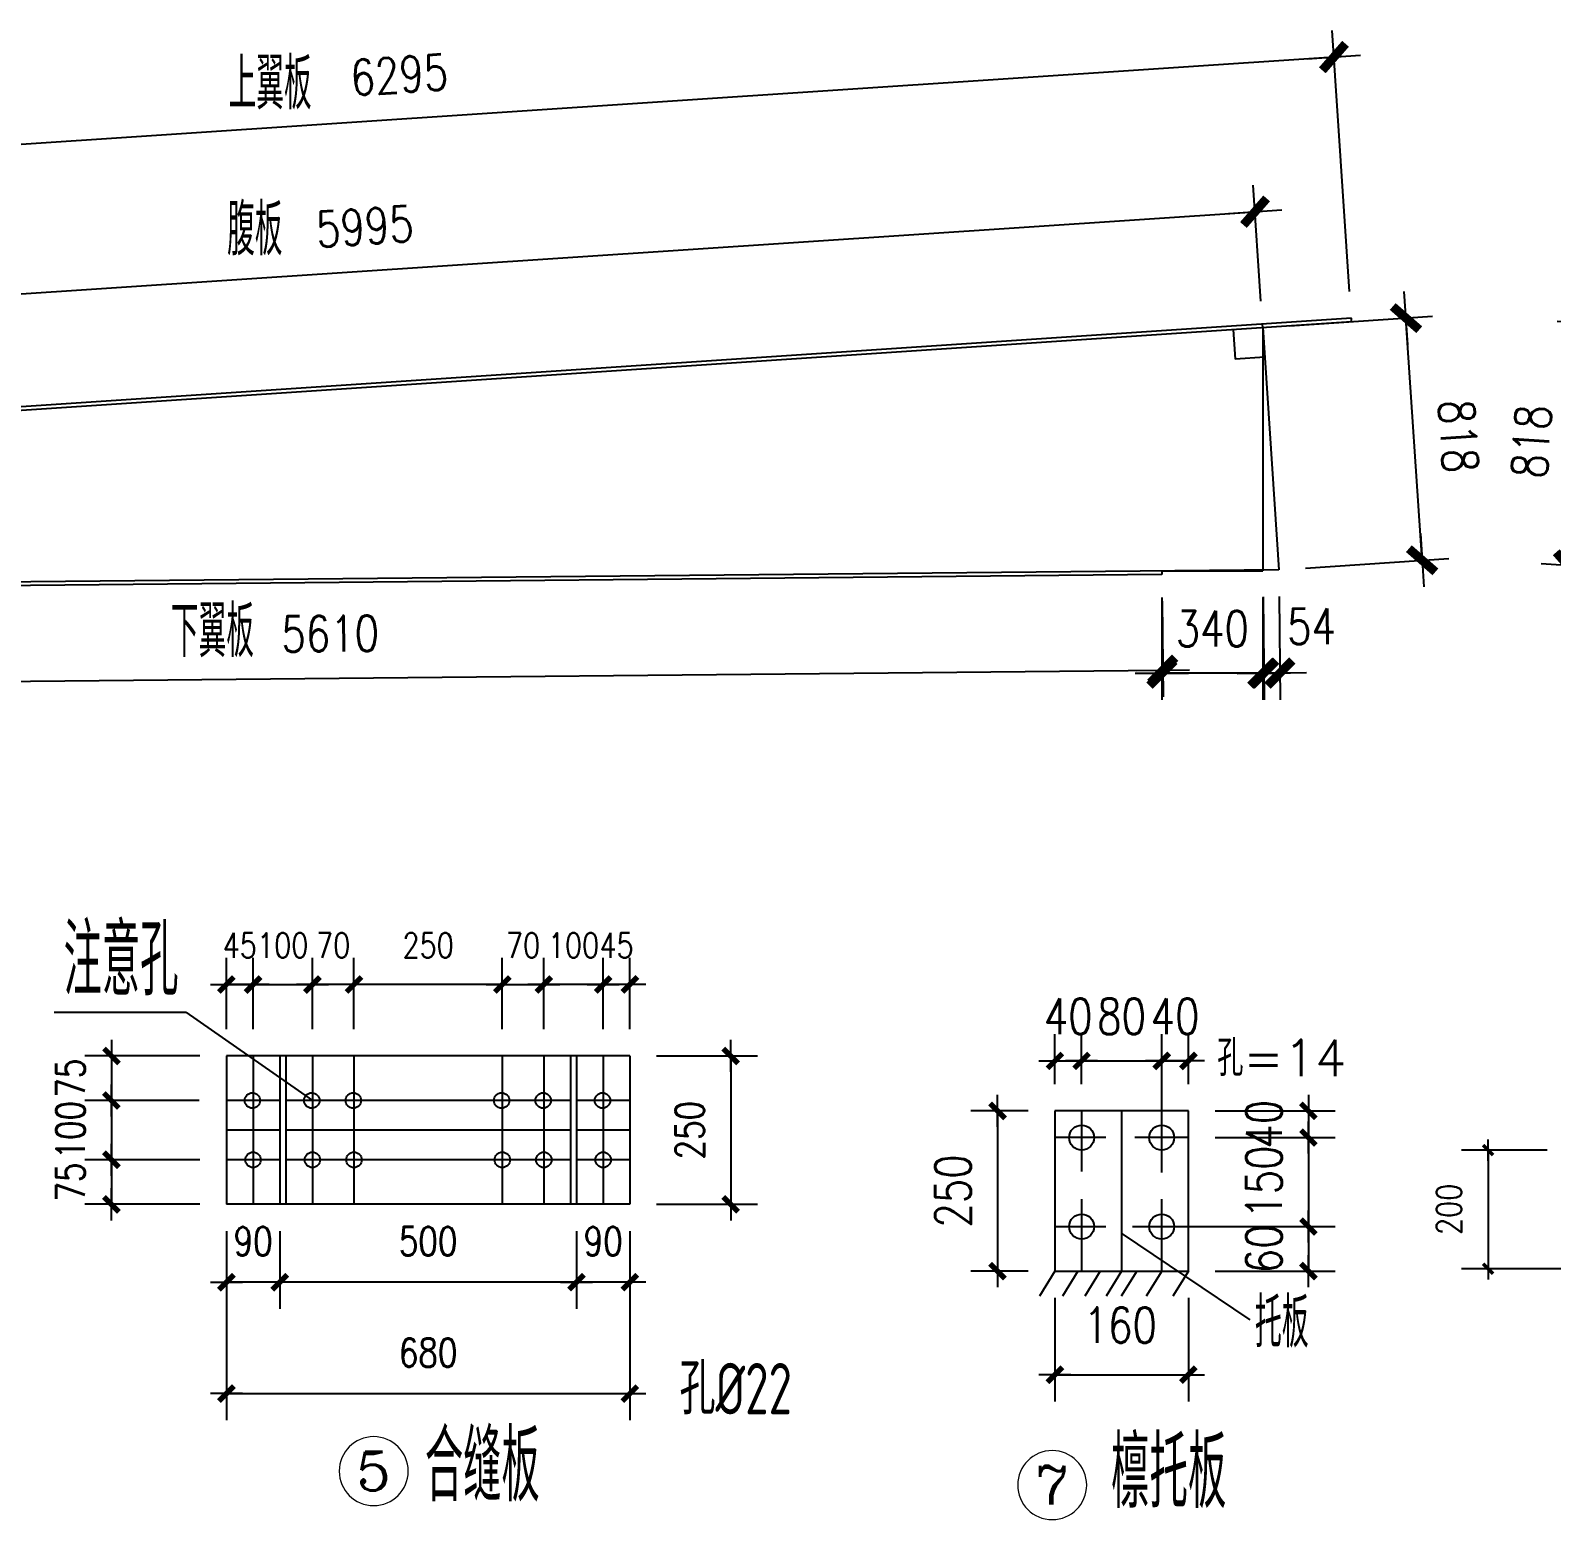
# Model space of a CAD drawing. Header units: millimetres. Extents: x 2451220 to 4527627, y -5186613 to -1639140.
# Drawn here: x 2503419 to 2508546, y -1795080 to -1790062 of the extents above; entities that cross this region are included whole.
import ezdxf
from ezdxf.enums import TextEntityAlignment as Align

# ---------------------------------------------------------------- set-up
doc = ezdxf.new("R2010")
doc.units = ezdxf.units.MM
doc.header["$LTSCALE"] = 1000
doc.header["$PDMODE"] = 34
doc.linetypes.add('CENTER', pattern=[50.8, 31.75, -6.35, 6.35, -6.35])
doc.layers.add('轴线层', color=1, linetype='CENTER', lineweight=15)
doc.layers.add('钢架', color=7, linetype='Continuous', lineweight=25)
doc.styles.add('COMPLEX', font='COMPLEX')
doc.styles.add('DIM_FONT', font='simplex.shx', dxfattribs={"width": 0.8, "bigfont": 'hztxt.shx'})
doc.styles.add('hz', font='gbenor.shx', dxfattribs={"width": 0.75, "height": 100, "bigfont": 'gbcbig.shx'})
doc.styles.get("Standard").update_dxf_attribs({"font": 'txt', "bigfont": 'gbcbig.shx'})
doc.styles.add('TSSD_Label', font='Tssdeng.shx', dxfattribs={"width": 0.7, "bigfont": 'hztxt.shx'})
doc.dimstyles.new('WGH(1)', dxfattribs={"dimscale": 1.2, "dimtxt": 100, "dimasz": 0.5, "dimexe": 75, "dimexo": 75, "dimgap": 75, "dimtad": 1, "dimdec": 0, "dimzin": 0, "dimdsep": 46, "dimtxsty": 'DIM_FONT', "dimblk1": '_DIMX', "dimblk2": '_DIMX', "dimsah": 1, "dimcen": 0.09, "dimclrd": 3, "dimclre": 3, "dimclrt": 7, "dimadec": 0, "dimazin": 0, "dimtfac": 1, "dimtdec": 0, "dimtix": 1, "dimtmove": 2, "dimatfit": 3, "dimldrblk": '_DIMX', "dimfxl": 1, "dimtolj": 1, "dimtzin": 0, "dimarcsym": 0})
doc.dimstyles.new('WGH(2)', dxfattribs={"dimscale": 1.2, "dimtxt": 100, "dimasz": 0.5, "dimexe": 75, "dimexo": 75, "dimgap": 75, "dimtad": 1, "dimdec": 0, "dimlfac": 0.5, "dimzin": 0, "dimdsep": 46, "dimtxsty": 'DIM_FONT', "dimblk1": '_DIMX', "dimblk2": '_DIMX', "dimsah": 1, "dimcen": 0.09, "dimclrd": 3, "dimclre": 3, "dimclrt": 7, "dimadec": 0, "dimazin": 0, "dimtfac": 1, "dimtdec": 0, "dimtix": 1, "dimtmove": 2, "dimatfit": 3, "dimldrblk": '_DIMX', "dimfxl": 1, "dimtolj": 1, "dimtzin": 0, "dimarcsym": 0})
doc.dimstyles.new('WGH(3)', dxfattribs={"dimscale": 1.2, "dimtxt": 100, "dimasz": 0.3, "dimexe": 75, "dimexo": 75, "dimgap": 75, "dimtad": 1, "dimdec": 0, "dimlfac": 0.333333, "dimzin": 0, "dimdsep": 46, "dimtxsty": 'DIM_FONT', "dimblk1": '_DIMX', "dimblk2": '_DIMX', "dimsah": 1, "dimcen": 0.09, "dimclrd": 3, "dimclre": 3, "dimclrt": 7, "dimazin": 0, "dimtfac": 1, "dimtdec": 0, "dimtix": 1, "dimtmove": 2, "dimatfit": 3, "dimldrblk": '_DIMX', "dimfxl": 1, "dimtolj": 1, "dimtzin": 0, "dimarcsym": 0})

# ---------------------------------------------------------------- blocks, each defined once
blk = doc.blocks.new('轴线标号')
at = {"lineweight": 13}
blk.add_circle((0, 0), 0.5, dxfattribs=at)
at = {"layer": '钢架', "lineweight": 13, "style": 'COMPLEX', "width": 1.041667}
blk.add_attdef('A', text='', height=0.56, dxfattribs=at).set_placement((-0.25, -0.28), (0.25, -0.28), align=Align.FIT)
blk = doc.blocks.new('_DIMX')
blk.add_line((-150, 0), (150, 0))
at = {"const_width": 50}
blk.add_lwpolyline([(-70, -70), (70, 70)], dxfattribs=at)
blk = doc.blocks.new('*D3043')
at = {"color": 3, "lineweight": -2}
for p, q in [((2506781.9, -1793703), (2506588.7, -1793703)), ((2506678.7, -1793703.4), (2506678.7, -1794242.7)), ((2506781.9, -1794243), (2506588.7, -1794243))]:
    blk.add_line(p, q, dxfattribs=at)
at = {"layer": 'Defpoints', "color": 0}
for p in [(2506871.9, -1793703), (2506678.7, -1794243), (2506871.9, -1794243)]:
    blk.add_point(p, dxfattribs=at)
at = {"color": 3, "lineweight": -2, "xscale": 0.36, "yscale": 0.36, "zscale": 0.36}
for p, rotation in [((2506678.7, -1793703), 90), ((2506678.7, -1794243), 270)]:
    blk.add_blockref('_DIMX', p, dxfattribs=dict(at, rotation=rotation))
at = {"color": 7, "insert": (2506528.7, -1793973), "char_height": 120, "attachment_point": 5, "rotation": 90, "style": 'DIM_FONT'}
blk.add_mtext('\\A1;250', dxfattribs=at)
blk = doc.blocks.new('*D3044')
at = {"color": 3, "lineweight": -2}
for p, q in [((2507411.9, -1793703), (2507816.4, -1793703)), ((2507726.4, -1793702.7), (2507726.4, -1793702.3)), ((2507726.4, -1793703), (2507726.4, -1793793)), ((2507411.9, -1793793), (2507816.4, -1793793)), ((2507726.4, -1793793.4), (2507726.4, -1793793.8))]:
    blk.add_line(p, q, dxfattribs=at)
at = {"layer": 'Defpoints', "color": 0}
for p in [(2507321.9, -1793703), (2507321.9, -1793793), (2507726.4, -1793793)]:
    blk.add_point(p, dxfattribs=at)
at = {"color": 3, "lineweight": -2, "xscale": 0.36, "yscale": 0.36, "zscale": 0.36}
for p, rotation in [((2507726.4, -1793703), 270), ((2507726.4, -1793793), 90)]:
    blk.add_blockref('_DIMX', p, dxfattribs=dict(at, rotation=rotation))
at = {"color": 7, "insert": (2507576.4, -1793748), "char_height": 120, "attachment_point": 5, "rotation": 90, "style": 'DIM_FONT'}
blk.add_mtext('\\A1;40', dxfattribs=at)
blk = doc.blocks.new('*D3045')
at = {"color": 3, "lineweight": -2}
for p, q in [((2507411.9, -1793793), (2507816.4, -1793793)), ((2507726.4, -1793792.7), (2507726.4, -1793792.3)), ((2507726.4, -1793793), (2507726.4, -1794093)), ((2507133.7, -1794093), (2507816.4, -1794093)), ((2507726.4, -1794093.4), (2507726.4, -1794093.8))]:
    blk.add_line(p, q, dxfattribs=at)
at = {"layer": 'Defpoints', "color": 0}
for p in [(2507321.9, -1793793), (2507043.7, -1794093), (2507726.4, -1794093)]:
    blk.add_point(p, dxfattribs=at)
at = {"color": 3, "lineweight": -2, "xscale": 0.36, "yscale": 0.36, "zscale": 0.36}
for p, rotation in [((2507726.4, -1793793), 270), ((2507726.4, -1794093), 90)]:
    blk.add_blockref('_DIMX', p, dxfattribs=dict(at, rotation=rotation))
at = {"color": 7, "insert": (2507576.4, -1793943), "char_height": 120, "attachment_point": 5, "rotation": 90, "style": 'DIM_FONT'}
blk.add_mtext('\\A1;150', dxfattribs=at)
blk = doc.blocks.new('*D3046')
at = {"color": 3, "lineweight": -2}
for p, q in [((2507133.7, -1794093), (2507816.4, -1794093)), ((2507726.4, -1794092.7), (2507726.4, -1794092.3)), ((2507726.4, -1794093), (2507726.4, -1794243)), ((2507411.9, -1794243), (2507816.4, -1794243)), ((2507726.4, -1794243.4), (2507726.4, -1794243.8))]:
    blk.add_line(p, q, dxfattribs=at)
at = {"layer": 'Defpoints', "color": 0}
for p in [(2507043.7, -1794093), (2507321.9, -1794243), (2507726.4, -1794243)]:
    blk.add_point(p, dxfattribs=at)
at = {"color": 3, "lineweight": -2, "xscale": 0.36, "yscale": 0.36, "zscale": 0.36}
for p, rotation in [((2507726.4, -1794093), 270), ((2507726.4, -1794243), 90)]:
    blk.add_blockref('_DIMX', p, dxfattribs=dict(at, rotation=rotation))
at = {"color": 7, "insert": (2507576.4, -1794168), "char_height": 120, "attachment_point": 5, "rotation": 90, "style": 'DIM_FONT'}
blk.add_mtext('\\A1;60', dxfattribs=at)
blk = doc.blocks.new('*D3047')
at = {"color": 3, "lineweight": -2}
for p, q in [((2506871.9, -1793613), (2506871.9, -1793444.6)), ((2506961.9, -1793613), (2506961.9, -1793444.6)), ((2506871.5, -1793534.6), (2506871.2, -1793534.6)), ((2506871.9, -1793534.6), (2506961.9, -1793534.6)), ((2506962.3, -1793534.6), (2506962.6, -1793534.6))]:
    blk.add_line(p, q, dxfattribs=at)
at = {"layer": 'Defpoints', "color": 0}
for p in [(2506961.9, -1793534.6), (2506871.9, -1793703), (2506961.9, -1793703)]:
    blk.add_point(p, dxfattribs=at)
at = {"color": 3, "lineweight": -2, "xscale": 0.36, "yscale": 0.36, "zscale": 0.36}
blk.add_blockref('_DIMX', (2506871.9, -1793534.6), dxfattribs=at)
at = {"color": 3, "lineweight": -2, "xscale": 0.36, "yscale": 0.36, "zscale": 0.36, "rotation": 180}
blk.add_blockref('_DIMX', (2506961.9, -1793534.6), dxfattribs=at)
at = {"color": 7, "insert": (2506916.9, -1793384.6), "char_height": 120, "attachment_point": 5, "style": 'DIM_FONT'}
blk.add_mtext('\\A1;40', dxfattribs=at)
blk = doc.blocks.new('*D3048')
at = {"color": 3, "lineweight": -2}
for p, q in [((2506961.9, -1793613), (2506961.9, -1793444.6)), ((2507231.9, -1793911), (2507231.9, -1793444.6)), ((2506961.5, -1793534.6), (2506961.2, -1793534.6)), ((2506961.9, -1793534.6), (2507231.9, -1793534.6)), ((2507232.3, -1793534.6), (2507232.6, -1793534.6))]:
    blk.add_line(p, q, dxfattribs=at)
at = {"layer": 'Defpoints', "color": 0}
for p in [(2507231.9, -1793534.6), (2506961.9, -1793703), (2507231.9, -1794001)]:
    blk.add_point(p, dxfattribs=at)
at = {"color": 3, "lineweight": -2, "xscale": 0.36, "yscale": 0.36, "zscale": 0.36}
blk.add_blockref('_DIMX', (2506961.9, -1793534.6), dxfattribs=at)
at = {"color": 3, "lineweight": -2, "xscale": 0.36, "yscale": 0.36, "zscale": 0.36, "rotation": 180}
blk.add_blockref('_DIMX', (2507231.9, -1793534.6), dxfattribs=at)
at = {"color": 7, "insert": (2507096.9, -1793384.6), "char_height": 120, "attachment_point": 5, "style": 'DIM_FONT'}
blk.add_mtext('\\A1;80', dxfattribs=at)
blk = doc.blocks.new('*D3049')
at = {"color": 3, "lineweight": -2}
for p, q in [((2507231.9, -1793911), (2507231.9, -1793444.6)), ((2507321.9, -1793613), (2507321.9, -1793444.6)), ((2507231.5, -1793534.6), (2507231.2, -1793534.6)), ((2507231.9, -1793534.6), (2507321.9, -1793534.6)), ((2507322.3, -1793534.6), (2507322.6, -1793534.6))]:
    blk.add_line(p, q, dxfattribs=at)
at = {"layer": 'Defpoints', "color": 0}
for p in [(2507321.9, -1793534.6), (2507321.9, -1793703), (2507231.9, -1794001)]:
    blk.add_point(p, dxfattribs=at)
at = {"color": 3, "lineweight": -2, "xscale": 0.36, "yscale": 0.36, "zscale": 0.36}
blk.add_blockref('_DIMX', (2507231.9, -1793534.6), dxfattribs=at)
at = {"color": 3, "lineweight": -2, "xscale": 0.36, "yscale": 0.36, "zscale": 0.36, "rotation": 180}
blk.add_blockref('_DIMX', (2507321.9, -1793534.6), dxfattribs=at)
at = {"color": 7, "insert": (2507276.9, -1793384.6), "char_height": 120, "attachment_point": 5, "style": 'DIM_FONT'}
blk.add_mtext('\\A1;40', dxfattribs=at)
blk = doc.blocks.new('*D987')
at = {"color": 3, "lineweight": -2}
for p, q in [((2506871.9, -1794333), (2506871.9, -1794682.1)), ((2507321.9, -1794333), (2507321.9, -1794682.1)), ((2506872.3, -1794592.1), (2507321.5, -1794592.1))]:
    blk.add_line(p, q, dxfattribs=at)
at = {"layer": 'Defpoints', "color": 0}
for p in [(2506871.9, -1794243), (2507321.9, -1794243), (2507321.9, -1794592.1)]:
    blk.add_point(p, dxfattribs=at)
at = {"color": 3, "lineweight": -2, "xscale": 0.36, "yscale": 0.36, "zscale": 0.36, "rotation": 180}
blk.add_blockref('_DIMX', (2506871.9, -1794592.1), dxfattribs=at)
at = {"color": 3, "lineweight": -2, "xscale": 0.36, "yscale": 0.36, "zscale": 0.36}
blk.add_blockref('_DIMX', (2507321.9, -1794592.1), dxfattribs=at)
at = {"color": 7, "insert": (2507092.3, -1794425.1), "char_height": 120, "attachment_point": 5, "style": 'DIM_FONT'}
blk.add_mtext('\\A1;160', dxfattribs=at)
blk = doc.blocks.new('*D3055')
at = {"color": 3, "lineweight": -2}
for p, q in [((2508530.9, -1793834.9), (2508242.1, -1793834.9)), ((2508332.1, -1793835.2), (2508332.1, -1794234.7)), ((2508730.9, -1794234.9), (2508242.1, -1794234.9))]:
    blk.add_line(p, q, dxfattribs=at)
at = {"layer": 'Defpoints', "color": 0}
for p in [(2508620.9, -1793834.9), (2508332.1, -1794234.9), (2508820.9, -1794234.9)]:
    blk.add_point(p, dxfattribs=at)
at = {"color": 3, "lineweight": -2, "xscale": 0.24, "yscale": 0.24, "zscale": 0.24}
for p, rotation in [((2508332.1, -1793834.9), 90), ((2508332.1, -1794234.9), 270)]:
    blk.add_blockref('_DIMX', p, dxfattribs=dict(at, rotation=rotation))
at = {"color": 7, "insert": (2508200.1, -1794034.9), "char_height": 84, "attachment_point": 5, "rotation": 90, "style": 'DIM_FONT'}
blk.add_mtext('\\A1;200', dxfattribs=at)
blk = doc.blocks.new('*D3057')
at = {"color": 3, "lineweight": -2}
for p, q in [((2507232.6, -1791973.3), (2507232.6, -1792318)), ((2507572.6, -1791973.3), (2507572.6, -1792318)), ((2507232, -1792228), (2507231.4, -1792228)), ((2507572.6, -1792228), (2507232.6, -1792228)), ((2507573.2, -1792228), (2507573.8, -1792228))]:
    blk.add_line(p, q, dxfattribs=at)
at = {"layer": 'Defpoints', "color": 0}
for p in [(2507232.6, -1791883.3), (2507572.6, -1791883.3), (2507232.6, -1792228)]:
    blk.add_point(p, dxfattribs=at)
at = {"color": 3, "lineweight": -2, "xscale": 0.6, "yscale": 0.6, "zscale": 0.6}
blk.add_blockref('_DIMX', (2507232.6, -1792228), dxfattribs=at)
at = {"color": 3, "lineweight": -2, "xscale": 0.6, "yscale": 0.6, "zscale": 0.6, "rotation": 180}
blk.add_blockref('_DIMX', (2507572.6, -1792228), dxfattribs=at)
at = {"color": 7, "insert": (2507402.6, -1792078), "char_height": 120, "attachment_point": 5, "style": 'DIM_FONT'}
blk.add_mtext('\\A1;340', dxfattribs=at)
blk = doc.blocks.new('*D3059')
at = {"color": 3, "lineweight": -2}
for p, q in [((2507566.6, -1790973.5), (2507540.6, -1790582.7)), ((2501565.9, -1791071.2), (2507546, -1790672.5)), ((2501585.4, -1791372.3), (2501559.3, -1790981.4))]:
    blk.add_line(p, q, dxfattribs=at)
at = {"layer": 'Defpoints', "color": 0}
for p in [(2507546.6, -1790672.5), (2507572.6, -1791063.3), (2501591.4, -1791462.1)]:
    blk.add_point(p, dxfattribs=at)
at = {"color": 3, "lineweight": -2, "xscale": 0.6, "yscale": 0.6, "zscale": 0.6}
for p, rotation in [((2507546.6, -1790672.5), 3.814074834218407), ((2501565.3, -1791071.2), 183.8140748342184)]:
    blk.add_blockref('_DIMX', p, dxfattribs=dict(at, rotation=rotation))
at = {"color": 7, "insert": (2504546, -1790722.2), "char_height": 120, "attachment_point": 5, "rotation": 3.8141, "style": 'DIM_FONT'}
blk.add_mtext('\\A1;5995', dxfattribs=at)
blk = doc.blocks.new('*D3060')
at = {"color": 3, "lineweight": -2}
for p, q in [((2507865.2, -1790941.6), (2507806.5, -1790061.6)), ((2507811.9, -1790151.4), (2501532.5, -1790570)), ((2501584.6, -1791360.3), (2501525.9, -1790480.3))]:
    blk.add_line(p, q, dxfattribs=at)
at = {"layer": 'Defpoints', "color": 0}
for p in [(2501531.9, -1790570.1), (2507871.2, -1791031.4), (2501590.6, -1791450.1)]:
    blk.add_point(p, dxfattribs=at)
at = {"color": 3, "lineweight": -2, "xscale": 0.6, "yscale": 0.6, "zscale": 0.6}
for p, rotation in [((2507812.5, -1790151.4), 3.814074834279939), ((2501531.9, -1790570.1), 183.8140748342799)]:
    blk.add_blockref('_DIMX', p, dxfattribs=dict(at, rotation=rotation))
at = {"color": 7, "insert": (2504662.2, -1790211.1), "char_height": 120, "attachment_point": 5, "rotation": 3.8141, "style": 'DIM_FONT'}
blk.add_mtext('\\A1;6295', dxfattribs=at)
blk = doc.blocks.new('*D3061')
at = {"color": 3, "lineweight": -2}
for p, q in [((2507233.5, -1791985.3), (2507236.6, -1792307.8)), ((2501624, -1792039), (2501627.1, -1792361.5)), ((2501626.9, -1792271.5), (2507235.1, -1792217.8))]:
    blk.add_line(p, q, dxfattribs=at)
at = {"layer": 'Defpoints', "color": 0}
for p in [(2507232.6, -1791895.3), (2501623.2, -1791949), (2507235.7, -1792217.8)]:
    blk.add_point(p, dxfattribs=at)
at = {"color": 3, "lineweight": -2, "xscale": 0.6, "yscale": 0.6, "zscale": 0.6}
for p, rotation in [((2507235.7, -1792217.8), 0.5485000773671086), ((2501626.3, -1792271.5), 180.5485000773671)]:
    blk.add_blockref('_DIMX', p, dxfattribs=dict(at, rotation=rotation))
at = {"color": 7, "insert": (2504429.5, -1792094.7), "char_height": 120, "attachment_point": 5, "rotation": 0.5485, "style": 'DIM_FONT'}
blk.add_mtext('\\A1;5610', dxfattribs=at)
blk = doc.blocks.new('*D3062')
at = {"color": 3, "lineweight": -2}
for p, q in [((2507662.4, -1791057.3), (2508145.1, -1791025.1)), ((2508109.7, -1791846.7), (2508055.3, -1791031.7)), ((2507716.8, -1791873.5), (2508199.5, -1791841.3))]:
    blk.add_line(p, q, dxfattribs=at)
at = {"layer": 'Defpoints', "color": 0}
for p in [(2507572.6, -1791063.3), (2508055.3, -1791031.1), (2507627, -1791879.5)]:
    blk.add_point(p, dxfattribs=at)
at = {"color": 3, "lineweight": -2, "xscale": 0.6, "yscale": 0.6, "zscale": 0.6}
for p, rotation in [((2508055.3, -1791031.1), 93.81407483439882), ((2508109.7, -1791847.3), 273.8140748343988)]:
    blk.add_blockref('_DIMX', p, dxfattribs=dict(at, rotation=rotation))
at = {"color": 7, "insert": (2508232.2, -1791429.3), "char_height": 120, "attachment_point": 5, "rotation": 273.8141, "style": 'DIM_FONT'}
blk.add_mtext('\\A1;818', dxfattribs=at)
blk = doc.blocks.new('*D3063')
at = {"color": 3, "lineweight": -2}
for p, q in [((2507573.5, -1791970), (2507576.8, -1792318)), ((2507627.9, -1791969.5), (2507631.2, -1792317.5)), ((2507575.4, -1792228), (2507574.8, -1792228)), ((2507576, -1792228), (2507630.4, -1792227.5)), ((2507631, -1792227.4), (2507631.6, -1792227.4))]:
    blk.add_line(p, q, dxfattribs=at)
at = {"layer": 'Defpoints', "color": 0}
for p in [(2507572.6, -1791880), (2507627, -1791879.5), (2507630.4, -1792227.5)]:
    blk.add_point(p, dxfattribs=at)
at = {"color": 3, "lineweight": -2, "xscale": 0.6, "yscale": 0.6, "zscale": 0.6}
for p, rotation in [((2507576, -1792228), 0.5485000771385717), ((2507630.4, -1792227.5), 180.5485000771386)]:
    blk.add_blockref('_DIMX', p, dxfattribs=dict(at, rotation=rotation))
at = {"color": 7, "insert": (2507736.9, -1792070), "char_height": 120, "attachment_point": 5, "rotation": 0.5485, "style": 'DIM_FONT'}
blk.add_mtext('\\A1;54', dxfattribs=at)
blk = doc.blocks.new('*D3071')
at = {"color": 3, "lineweight": -2}
for p, q in [((2508784.6, -1791057.3), (2508565.4, -1791042.7)), ((2508600.8, -1791864.3), (2508655.2, -1791049.3)), ((2508730.1, -1791873.5), (2508511, -1791858.9))]:
    blk.add_line(p, q, dxfattribs=at)
at = {"layer": 'Defpoints', "color": 0}
for p in [(2508655.2, -1791048.7), (2508874.4, -1791063.3), (2508819.9, -1791879.5)]:
    blk.add_point(p, dxfattribs=at)
at = {"color": 3, "lineweight": -2, "xscale": 0.6, "yscale": 0.6, "zscale": 0.6}
for p, rotation in [((2508655.2, -1791048.7), 86.18592516563372), ((2508600.8, -1791864.9), 266.1859251656337)]:
    blk.add_blockref('_DIMX', p, dxfattribs=dict(at, rotation=rotation))
at = {"color": 7, "insert": (2508478.3, -1791446.8), "char_height": 120, "attachment_point": 5, "rotation": 86.1859, "style": 'DIM_FONT'}
blk.add_mtext('\\A1;818', dxfattribs=at)
blk = doc.blocks.new('*D3083')
at = {"color": 3, "lineweight": -2}
for p, q in [((2505349.5, -1793427.9), (2505349.5, -1793187)), ((2505439.5, -1793427.9), (2505439.5, -1793187)), ((2505349.1, -1793277), (2505348.7, -1793277)), ((2505439.5, -1793277), (2505349.5, -1793277)), ((2505439.8, -1793277), (2505440.2, -1793277))]:
    blk.add_line(p, q, dxfattribs=at)
at = {"layer": 'Defpoints', "color": 0}
for p in [(2505349.5, -1793277), (2505349.5, -1793517.9), (2505439.5, -1793517.9)]:
    blk.add_point(p, dxfattribs=at)
at = {"color": 3, "lineweight": -2, "xscale": 0.36, "yscale": 0.36, "zscale": 0.36}
blk.add_blockref('_DIMX', (2505349.5, -1793277), dxfattribs=at)
at = {"color": 3, "lineweight": -2, "xscale": 0.36, "yscale": 0.36, "zscale": 0.36, "rotation": 180}
blk.add_blockref('_DIMX', (2505439.5, -1793277), dxfattribs=at)
at = {"color": 7, "insert": (2505394.5, -1793145), "char_height": 84, "attachment_point": 5, "style": 'DIM_FONT'}
blk.add_mtext('\\A1;45', dxfattribs=at)
blk = doc.blocks.new('*D3084')
at = {"color": 3, "lineweight": -2}
for p, q in [((2505149.5, -1793427.9), (2505149.5, -1793187)), ((2505349.5, -1793337.9), (2505349.5, -1793187)), ((2505149.1, -1793277), (2505148.7, -1793277)), ((2505349.5, -1793277), (2505149.5, -1793277)), ((2505349.8, -1793277), (2505350.2, -1793277))]:
    blk.add_line(p, q, dxfattribs=at)
at = {"layer": 'Defpoints', "color": 0}
for p in [(2505149.5, -1793277), (2505349.5, -1793427.9), (2505149.5, -1793517.9)]:
    blk.add_point(p, dxfattribs=at)
at = {"color": 3, "lineweight": -2, "xscale": 0.36, "yscale": 0.36, "zscale": 0.36}
blk.add_blockref('_DIMX', (2505149.5, -1793277), dxfattribs=at)
at = {"color": 3, "lineweight": -2, "xscale": 0.36, "yscale": 0.36, "zscale": 0.36, "rotation": 180}
blk.add_blockref('_DIMX', (2505349.5, -1793277), dxfattribs=at)
at = {"color": 7, "insert": (2505249.5, -1793145), "char_height": 84, "attachment_point": 5, "style": 'DIM_FONT'}
blk.add_mtext('\\A1;100', dxfattribs=at)
blk = doc.blocks.new('*D1001')
at = {"color": 3, "lineweight": -2}
for p, q in [((2504509.5, -1793427.9), (2504509.5, -1793187)), ((2505009.5, -1793427.9), (2505009.5, -1793187)), ((2505009.1, -1793277), (2504509.8, -1793277))]:
    blk.add_line(p, q, dxfattribs=at)
at = {"layer": 'Defpoints', "color": 0}
for p in [(2504509.5, -1793277), (2504509.5, -1793517.9), (2505009.5, -1793517.9)]:
    blk.add_point(p, dxfattribs=at)
at = {"color": 3, "lineweight": -2, "xscale": 0.36, "yscale": 0.36, "zscale": 0.36, "rotation": 180}
blk.add_blockref('_DIMX', (2504509.5, -1793277), dxfattribs=at)
at = {"color": 3, "lineweight": -2, "xscale": 0.36, "yscale": 0.36, "zscale": 0.36}
blk.add_blockref('_DIMX', (2505009.5, -1793277), dxfattribs=at)
at = {"color": 7, "insert": (2504759.5, -1793145), "char_height": 84, "attachment_point": 5, "style": 'DIM_FONT'}
blk.add_mtext('\\A1;250', dxfattribs=at)
blk = doc.blocks.new('*D3085')
at = {"color": 3, "lineweight": -2}
for p, q in [((2504079.5, -1793427.9), (2504079.5, -1793187)), ((2504169.5, -1793427.9), (2504169.5, -1793187)), ((2504079.1, -1793277), (2504078.7, -1793277)), ((2504169.5, -1793277), (2504079.5, -1793277)), ((2504169.8, -1793277), (2504170.2, -1793277))]:
    blk.add_line(p, q, dxfattribs=at)
at = {"layer": 'Defpoints', "color": 0}
for p in [(2504079.5, -1793277), (2504079.5, -1793517.9), (2504169.5, -1793517.9)]:
    blk.add_point(p, dxfattribs=at)
at = {"color": 3, "lineweight": -2, "xscale": 0.36, "yscale": 0.36, "zscale": 0.36}
blk.add_blockref('_DIMX', (2504079.5, -1793277), dxfattribs=at)
at = {"color": 3, "lineweight": -2, "xscale": 0.36, "yscale": 0.36, "zscale": 0.36, "rotation": 180}
blk.add_blockref('_DIMX', (2504169.5, -1793277), dxfattribs=at)
at = {"color": 7, "insert": (2504124.5, -1793145), "char_height": 84, "attachment_point": 5, "style": 'DIM_FONT'}
blk.add_mtext('\\A1;45', dxfattribs=at)
blk = doc.blocks.new('*D3086')
at = {"color": 3, "lineweight": -2}
for p, q in [((2505529.5, -1793517.9), (2505869.3, -1793517.9)), ((2505779.3, -1793518.2), (2505779.3, -1794017.5)), ((2505529.5, -1794017.9), (2505869.3, -1794017.9))]:
    blk.add_line(p, q, dxfattribs=at)
at = {"layer": 'Defpoints', "color": 0}
for p in [(2505439.5, -1793517.9), (2505439.5, -1794017.9), (2505779.3, -1794017.9)]:
    blk.add_point(p, dxfattribs=at)
at = {"color": 3, "lineweight": -2, "xscale": 0.36, "yscale": 0.36, "zscale": 0.36}
for p, rotation in [((2505779.3, -1793517.9), 90), ((2505779.3, -1794017.9), 270)]:
    blk.add_blockref('_DIMX', p, dxfattribs=dict(at, rotation=rotation))
at = {"color": 7, "insert": (2505641.3, -1793767.9), "char_height": 96, "attachment_point": 5, "rotation": 90, "style": 'DIM_FONT'}
blk.add_mtext('\\A1;250', dxfattribs=at)
blk = doc.blocks.new('*D1002')
at = {"color": 3, "lineweight": -2}
for p, q in [((2505259.5, -1794107.9), (2505259.5, -1794370.3)), ((2505439.5, -1794107.9), (2505439.5, -1794370.3)), ((2505259.1, -1794280.3), (2505258.7, -1794280.3)), ((2505439.5, -1794280.3), (2505259.5, -1794280.3)), ((2505439.8, -1794280.3), (2505440.2, -1794280.3))]:
    blk.add_line(p, q, dxfattribs=at)
at = {"layer": 'Defpoints', "color": 0}
for p in [(2505259.5, -1794017.9), (2505439.5, -1794017.9), (2505259.5, -1794280.3)]:
    blk.add_point(p, dxfattribs=at)
at = {"color": 3, "lineweight": -2, "xscale": 0.36, "yscale": 0.36, "zscale": 0.36}
blk.add_blockref('_DIMX', (2505259.5, -1794280.3), dxfattribs=at)
at = {"color": 3, "lineweight": -2, "xscale": 0.36, "yscale": 0.36, "zscale": 0.36, "rotation": 180}
blk.add_blockref('_DIMX', (2505439.5, -1794280.3), dxfattribs=at)
at = {"color": 7, "insert": (2505349.5, -1794142.3), "char_height": 96, "attachment_point": 5, "style": 'DIM_FONT'}
blk.add_mtext('\\A1;90', dxfattribs=at)
blk = doc.blocks.new('*D3087')
at = {"color": 3, "lineweight": -2}
for p, q in [((2504259.5, -1794107.9), (2504259.5, -1794370.3)), ((2505259.5, -1794107.9), (2505259.5, -1794370.3)), ((2505259.1, -1794280.3), (2504259.8, -1794280.3))]:
    blk.add_line(p, q, dxfattribs=at)
at = {"layer": 'Defpoints', "color": 0}
for p in [(2504259.5, -1794017.9), (2505259.5, -1794017.9), (2504259.5, -1794280.3)]:
    blk.add_point(p, dxfattribs=at)
at = {"color": 3, "lineweight": -2, "xscale": 0.36, "yscale": 0.36, "zscale": 0.36, "rotation": 180}
blk.add_blockref('_DIMX', (2504259.5, -1794280.3), dxfattribs=at)
at = {"color": 3, "lineweight": -2, "xscale": 0.36, "yscale": 0.36, "zscale": 0.36}
blk.add_blockref('_DIMX', (2505259.5, -1794280.3), dxfattribs=at)
at = {"color": 7, "insert": (2504759.5, -1794142.3), "char_height": 96, "attachment_point": 5, "style": 'DIM_FONT'}
blk.add_mtext('\\A1;500', dxfattribs=at)
blk = doc.blocks.new('*D3088')
at = {"color": 3, "lineweight": -2}
for p, q in [((2504079.5, -1794107.9), (2504079.5, -1794370.3)), ((2504259.5, -1794107.9), (2504259.5, -1794370.3)), ((2504079.1, -1794280.3), (2504078.7, -1794280.3)), ((2504259.5, -1794280.3), (2504079.5, -1794280.3)), ((2504259.8, -1794280.3), (2504260.2, -1794280.3))]:
    blk.add_line(p, q, dxfattribs=at)
at = {"layer": 'Defpoints', "color": 0}
for p in [(2504079.5, -1794017.9), (2504259.5, -1794017.9), (2504079.5, -1794280.3)]:
    blk.add_point(p, dxfattribs=at)
at = {"color": 3, "lineweight": -2, "xscale": 0.36, "yscale": 0.36, "zscale": 0.36}
blk.add_blockref('_DIMX', (2504079.5, -1794280.3), dxfattribs=at)
at = {"color": 3, "lineweight": -2, "xscale": 0.36, "yscale": 0.36, "zscale": 0.36, "rotation": 180}
blk.add_blockref('_DIMX', (2504259.5, -1794280.3), dxfattribs=at)
at = {"color": 7, "insert": (2504169.5, -1794142.3), "char_height": 96, "attachment_point": 5, "style": 'DIM_FONT'}
blk.add_mtext('\\A1;90', dxfattribs=at)
blk = doc.blocks.new('*D3089')
at = {"color": 3, "lineweight": -2}
for p, q in [((2504079.5, -1794107.9), (2504079.5, -1794745.9)), ((2505439.5, -1794107.9), (2505439.5, -1794745.9)), ((2504079.8, -1794655.9), (2505439.1, -1794655.9))]:
    blk.add_line(p, q, dxfattribs=at)
at = {"layer": 'Defpoints', "color": 0}
for p in [(2504079.5, -1794017.9), (2505439.5, -1794017.9), (2505439.5, -1794655.9)]:
    blk.add_point(p, dxfattribs=at)
at = {"color": 3, "lineweight": -2, "xscale": 0.36, "yscale": 0.36, "zscale": 0.36, "rotation": 180}
blk.add_blockref('_DIMX', (2504079.5, -1794655.9), dxfattribs=at)
at = {"color": 3, "lineweight": -2, "xscale": 0.36, "yscale": 0.36, "zscale": 0.36}
blk.add_blockref('_DIMX', (2505439.5, -1794655.9), dxfattribs=at)
at = {"color": 7, "insert": (2504759.5, -1794517.9), "char_height": 96, "attachment_point": 5, "style": 'DIM_FONT'}
blk.add_mtext('\\A1;680', dxfattribs=at)
blk = doc.blocks.new('*D1003')
at = {"color": 3, "lineweight": -2}
for p, q in [((2503989.5, -1793517.9), (2503602, -1793517.9)), ((2503692, -1793517.5), (2503692, -1793517.2)), ((2503692, -1793517.9), (2503692, -1793668.1)), ((2503987.3, -1793668.1), (2503602, -1793668.1)), ((2503692, -1793668.5), (2503692, -1793668.8))]:
    blk.add_line(p, q, dxfattribs=at)
at = {"layer": 'Defpoints', "color": 0}
for p in [(2504079.5, -1793517.9), (2503692, -1793668.1), (2504077.3, -1793668.1)]:
    blk.add_point(p, dxfattribs=at)
at = {"color": 3, "lineweight": -2, "xscale": 0.36, "yscale": 0.36, "zscale": 0.36}
for p, rotation in [((2503692, -1793517.9), 270), ((2503692, -1793668.1), 90)]:
    blk.add_blockref('_DIMX', p, dxfattribs=dict(at, rotation=rotation))
at = {"color": 7, "insert": (2503554, -1793593), "char_height": 96, "attachment_point": 5, "rotation": 90, "style": 'DIM_FONT'}
blk.add_mtext('\\A1;75', dxfattribs=at)
blk = doc.blocks.new('*D3090')
at = {"color": 3, "lineweight": -2}
for p, q in [((2503987.3, -1793668.1), (2503602, -1793668.1)), ((2503692, -1793667.7), (2503692, -1793667.4)), ((2503692, -1793668.1), (2503692, -1793867.9)), ((2503989.5, -1793867.9), (2503602, -1793867.9)), ((2503692, -1793868.2), (2503692, -1793868.6))]:
    blk.add_line(p, q, dxfattribs=at)
at = {"layer": 'Defpoints', "color": 0}
for p in [(2504077.3, -1793668.1), (2503692, -1793867.9), (2504079.5, -1793867.9)]:
    blk.add_point(p, dxfattribs=at)
at = {"color": 3, "lineweight": -2, "xscale": 0.36, "yscale": 0.36, "zscale": 0.36}
for p, rotation in [((2503692, -1793668.1), 270), ((2503692, -1793867.9), 90)]:
    blk.add_blockref('_DIMX', p, dxfattribs=dict(at, rotation=rotation))
at = {"color": 7, "insert": (2503554, -1793768), "char_height": 96, "attachment_point": 5, "rotation": 90, "style": 'DIM_FONT'}
blk.add_mtext('\\A1;100', dxfattribs=at)
blk = doc.blocks.new('*D3091')
at = {"color": 3, "lineweight": -2}
for p, q in [((2503989.5, -1793867.9), (2503602, -1793867.9)), ((2503692, -1793867.5), (2503692, -1793867.2)), ((2503692, -1793867.9), (2503692, -1794017.9)), ((2503989.5, -1794017.9), (2503602, -1794017.9)), ((2503692, -1794018.2), (2503692, -1794018.6))]:
    blk.add_line(p, q, dxfattribs=at)
at = {"layer": 'Defpoints', "color": 0}
for p in [(2504079.5, -1793867.9), (2503692, -1794017.9), (2504079.5, -1794017.9)]:
    blk.add_point(p, dxfattribs=at)
at = {"color": 3, "lineweight": -2, "xscale": 0.36, "yscale": 0.36, "zscale": 0.36}
for p, rotation in [((2503692, -1793867.9), 270), ((2503692, -1794017.9), 90)]:
    blk.add_blockref('_DIMX', p, dxfattribs=dict(at, rotation=rotation))
at = {"color": 7, "insert": (2503554, -1793942.9), "char_height": 96, "attachment_point": 5, "rotation": 90, "style": 'DIM_FONT'}
blk.add_mtext('\\A1;75', dxfattribs=at)
blk = doc.blocks.new('*D3092')
at = {"color": 3, "lineweight": -2}
for p, q in [((2504169.5, -1793337.9), (2504169.5, -1793187)), ((2504369.5, -1793427.9), (2504369.5, -1793187)), ((2504169.1, -1793277), (2504168.7, -1793277)), ((2504169.5, -1793277), (2504369.5, -1793277)), ((2504369.8, -1793277), (2504370.2, -1793277))]:
    blk.add_line(p, q, dxfattribs=at)
at = {"layer": 'Defpoints', "color": 0}
for p in [(2504369.5, -1793277), (2504169.5, -1793427.9), (2504369.5, -1793517.9)]:
    blk.add_point(p, dxfattribs=at)
at = {"color": 3, "lineweight": -2, "xscale": 0.36, "yscale": 0.36, "zscale": 0.36}
blk.add_blockref('_DIMX', (2504169.5, -1793277), dxfattribs=at)
at = {"color": 3, "lineweight": -2, "xscale": 0.36, "yscale": 0.36, "zscale": 0.36, "rotation": 180}
blk.add_blockref('_DIMX', (2504369.5, -1793277), dxfattribs=at)
at = {"color": 7, "insert": (2504269.5, -1793145), "char_height": 84, "attachment_point": 5, "style": 'DIM_FONT'}
blk.add_mtext('\\A1;100', dxfattribs=at)
blk = doc.blocks.new('*D1004')
at = {"color": 3, "lineweight": -2}
for p, q in [((2504369.5, -1793427.9), (2504369.5, -1793187)), ((2504509.5, -1793427.9), (2504509.5, -1793187)), ((2504369.1, -1793277), (2504368.7, -1793277)), ((2504509.5, -1793277), (2504369.5, -1793277)), ((2504509.8, -1793277), (2504510.2, -1793277))]:
    blk.add_line(p, q, dxfattribs=at)
at = {"layer": 'Defpoints', "color": 0}
for p in [(2504369.5, -1793277), (2504369.5, -1793517.9), (2504509.5, -1793517.9)]:
    blk.add_point(p, dxfattribs=at)
at = {"color": 3, "lineweight": -2, "xscale": 0.36, "yscale": 0.36, "zscale": 0.36}
blk.add_blockref('_DIMX', (2504369.5, -1793277), dxfattribs=at)
at = {"color": 3, "lineweight": -2, "xscale": 0.36, "yscale": 0.36, "zscale": 0.36, "rotation": 180}
blk.add_blockref('_DIMX', (2504509.5, -1793277), dxfattribs=at)
at = {"color": 7, "insert": (2504439.5, -1793145), "char_height": 84, "attachment_point": 5, "style": 'DIM_FONT'}
blk.add_mtext('\\A1;70', dxfattribs=at)
blk = doc.blocks.new('*D1005')
at = {"color": 3, "lineweight": -2}
for p, q in [((2505009.5, -1793427.9), (2505009.5, -1793187)), ((2505149.5, -1793427.9), (2505149.5, -1793187)), ((2505009.1, -1793277), (2505008.7, -1793277)), ((2505009.5, -1793277), (2505149.5, -1793277)), ((2505149.8, -1793277), (2505150.2, -1793277))]:
    blk.add_line(p, q, dxfattribs=at)
at = {"layer": 'Defpoints', "color": 0}
for p in [(2505149.5, -1793277), (2505009.5, -1793517.9), (2505149.5, -1793517.9)]:
    blk.add_point(p, dxfattribs=at)
at = {"color": 3, "lineweight": -2, "xscale": 0.36, "yscale": 0.36, "zscale": 0.36}
blk.add_blockref('_DIMX', (2505009.5, -1793277), dxfattribs=at)
at = {"color": 3, "lineweight": -2, "xscale": 0.36, "yscale": 0.36, "zscale": 0.36, "rotation": 180}
blk.add_blockref('_DIMX', (2505149.5, -1793277), dxfattribs=at)
at = {"color": 7, "insert": (2505079.5, -1793145), "char_height": 84, "attachment_point": 5, "style": 'DIM_FONT'}
blk.add_mtext('\\A1;70', dxfattribs=at)

msp = doc.modelspace()

# ---------------------------------------------------------------- linework, layer by layer
for p, q in [((2507871.2, -1791031.4), (2501590.6, -1791450.1)), ((2507872, -1791043.4), (2501591.4, -1791462.1)), ((2507472.9, -1791070), (2507479.5, -1791169.7)), ((2507572.6, -1791063.3), (2507571.8, -1791051.3)), ((2507572.6, -1791063.3), (2507572.6, -1791883.3)), ((2507572.6, -1791063.3), (2507627, -1791879.5)), ((2507872, -1791043.4), (2507871.2, -1791031.4)), ((2507579.3, -1791163.1), (2507479.5, -1791169.7)), ((2507627, -1791879.5), (2501623.1, -1791937)), ((2507232.6, -1791895.3), (2501623.2, -1791949)), ((2507232.6, -1791883.3), (2507232.7, -1791895.3)), ((2503498.9, -1793369.9), (2503943.1, -1793369.9)), ((2503943.1, -1793369.9), (2504369.5, -1793668.1)), ((2505439.5, -1793517.9), (2504079.5, -1793517.9)), ((2504079.5, -1793517.9), (2504079.5, -1794017.9)), ((2504169.5, -1793517.9), (2504169.5, -1794017.9)), ((2504259.5, -1793517.9), (2504259.5, -1794017.9)), ((2504279.5, -1793517.9), (2504279.5, -1794017.9)), ((2504369.5, -1793517.9), (2504369.5, -1794017.9)), ((2504509.5, -1793517.9), (2504509.5, -1794017.9)), ((2505009.5, -1793517.9), (2505009.5, -1794017.9)), ((2505149.5, -1793517.9), (2505149.5, -1794017.9)), ((2505239.5, -1793517.9), (2505239.5, -1794017.9)), ((2505259.5, -1793517.9), (2505259.5, -1794017.9)), ((2505349.5, -1793517.9), (2505349.5, -1794017.9)), ((2505439.5, -1793517.9), (2505439.5, -1794017.9)), ((2504257.3, -1793668.1), (2504077.3, -1793668.1)), ((2505237.3, -1793668.1), (2504277.3, -1793668.1)), ((2505437.3, -1793668.1), (2505257.3, -1793668.1)), ((2506871.9, -1793703), (2506871.9, -1794243)), ((2507321.9, -1793703), (2506871.9, -1793703)), ((2506961.9, -1793703), (2506961.9, -1793907.3)), ((2507096.9, -1793703), (2507096.9, -1794243)), ((2507231.9, -1793907.3), (2507231.9, -1793703)), ((2507321.9, -1794243), (2507321.9, -1793703)), ((2504259.5, -1793767.9), (2504079.5, -1793767.9)), ((2505239.5, -1793767.9), (2504279.5, -1793767.9)), ((2505439.5, -1793767.9), (2505259.5, -1793767.9)), ((2507043.7, -1793793), (2506871.9, -1793793)), ((2507321.9, -1793793), (2507141.7, -1793793)), ((2504259.5, -1793867.9), (2504079.5, -1793867.9)), ((2505239.5, -1793867.9), (2504279.5, -1793867.9)), ((2505439.5, -1793867.9), (2505259.5, -1793867.9)), ((2505439.5, -1794017.9), (2504079.5, -1794017.9)), ((2506961.9, -1794001), (2506961.9, -1794243)), ((2507231.9, -1794243), (2507231.9, -1794001)), ((2506871.9, -1794093), (2507043.7, -1794093)), ((2507141.7, -1794093), (2507321.9, -1794093)), ((2507530, -1794407), (2507096.9, -1794115.2)), ((2506871.9, -1794243), (2506819.9, -1794327.8)), ((2506871.9, -1794243), (2507321.9, -1794243)), ((2506949.2, -1794243), (2506897.1, -1794327.8)), ((2507024.5, -1794243), (2506972.5, -1794327.8)), ((2507096.9, -1794243), (2507044.9, -1794327.8)), ((2507147.9, -1794243), (2507095.8, -1794327.8)), ((2507231.9, -1794243), (2507179.9, -1794327.8)), ((2507321.9, -1794243), (2507269.9, -1794327.8))]:
    msp.add_line(p, q)
at = {"color": 2}
msp.add_line((2507232.6, -1791883.3), (2507572.6, -1791883.3), dxfattribs=at)
for centre, radius in [((2504167.3, -1793668.1), 26), ((2504367.3, -1793668.1), 26), ((2504507.3, -1793668.1), 26), ((2505007.3, -1793668.1), 26), ((2505147.3, -1793668.1), 26), ((2505347.3, -1793668.1), 26), ((2506961.9, -1793793), 42), ((2507231.9, -1793793), 42), ((2504169.5, -1793867.9), 26), ((2504369.5, -1793867.9), 26), ((2504509.5, -1793867.9), 26), ((2505009.5, -1793867.9), 26), ((2505149.5, -1793867.9), 26), ((2505349.5, -1793867.9), 26), ((2506961.9, -1794093), 42), ((2507231.9, -1794093), 42)]:
    msp.add_circle(centre, radius)

# ---------------------------------------------------------------- block references
ref = msp.add_blockref('轴线标号', (2504576, -1794917.2), dxfattribs=dict(xscale=-232.4988107294776, yscale=232.4988107294776, zscale=232.4988107293054))
ref.add_attrib('A', '5', dxfattribs={"layer": '钢架', "lineweight": 13, "height": 130.2, "style": 'COMPLEX', "width": 1.339286}).set_placement((2504517.9, -1794982.3), (2504634.2, -1794982.3), align=Align.FIT)
ref = msp.add_blockref('轴线标号', (2506862.9, -1794964.1), dxfattribs=dict(xscale=-232.4988107294776, yscale=232.4988107294776, zscale=232.4988107293054))
ref.add_attrib('A', '7', dxfattribs={"layer": '钢架', "lineweight": 13, "height": 130.2, "style": 'COMPLEX', "width": 1.339286}).set_placement((2506804.8, -1795029.2), (2506921.1, -1795029.2), align=Align.FIT)

# ---------------------------------------------------------------- texts
at = {"color": 0, "style": 'TSSD_Label', "width": 0.7}
msp.add_text('孔%%C22', height=173.11, dxfattribs=at).set_placement((2505985.9, -1794777.6), align=Align.BOTTOM_RIGHT)
at = {"layer": '轴线层', "color": 4, "linetype": 'ByBlock', "insert": (2507419.1, -1793463), "char_height": 122.5, "attachment_point": 1}
msp.add_mtext_dynamic_manual_height_columns('孔=14', width=1506.743, gutter_width=12.5, heights=[336], dxfattribs=at)
at = {"layer": '钢架', "lineweight": 13, "attachment_point": 1, "style": 'hz'}
for s, insert, char_height, width in [('上翼板', (2504086.9, -1790154.5), 172.8, 708.175), ('腹板', (2504081.9, -1790646.6), 172.8, 708.175), ('下翼板', (2503892.7, -1792000.6), 172.8, 708.175), ('注意孔', (2503530.8, -1793074.8), 238.88, 978.981), ('合缝板', (2504748.7, -1794780.1), 238.88, 978.981)]:
    msp.add_mtext(s, dxfattribs=dict(at, insert=insert, char_height=char_height, width=width))
at = {"layer": '钢架', "lineweight": 13, "insert": (2507546.1, -1794332.4), "char_height": 168, "attachment_point": 1, "style": 'hz'}
msp.add_mtext_dynamic_manual_height_columns('托板', width=1506.743, gutter_width=12.5, heights=[336], dxfattribs=at).dxf.set("width", 688.503)
at = {"layer": '钢架', "lineweight": 13, "insert": (2507061.2, -1794801.3), "char_height": 240, "attachment_point": 1, "style": 'hz'}
msp.add_mtext_dynamic_manual_height_columns('檩托板', width=1506.743, gutter_width=12.5, heights=[336], dxfattribs=at)

# ---------------------------------------------------------------- dimensions: what is measured, and where the dimension line sits
for p1, p2, distance, picture, middle in [((2507871.2, -1791031.4), (2501590.6, -1791450.1), -882, '*D3060', (2504662.2, -1790211.1)), ((2501591.3887, -1791462.0577), (2507572.6303, -1791063.3083), 391.6958, '*D3059', (2504545.9764, -1790722.1869)), ((2507627, -1791879.5), (2507572.6, -1791063.3), -483.7, '*D3062', (2508232.2, -1791429.3)), ((2508819.9, -1791879.5), (2508874.4, -1791063.3), 219.6, '*D3071', (2508478.3, -1791446.8)), ((2501623.2, -1791949), (2507232.6, -1791895.3), -322.5, '*D3061', (2504429.5, -1792094.7))]:
    dim = msp.add_aligned_dim(p1=p1, p2=p2, distance=distance, dimstyle='WGH(1)')
    dim.commit()
    dim.dimension.update_dxf_attribs({"geometry": picture, "text_midpoint": middle})
dim = msp.add_linear_dim(base=(2507232.6, -1792228), p1=(2507572.6, -1791883.3), p2=(2507232.6, -1791883.3), dimstyle='WGH(1)')
dim.commit()
dim.dimension.update_dxf_attribs({"geometry": '*D3057', "text_midpoint": (2507402.6, -1792078)})
dim = msp.add_linear_dim(base=(2507630.4, -1792227.5), p1=(2507572.6, -1791880), p2=(2507627, -1791879.5), angle=0.5485, dimstyle='WGH(1)')
dim.commit()
dim.dimension.update_dxf_attribs({"geometry": '*D3063', "text_midpoint": (2507736.9, -1792070), "dimtype": 161})
for base, p1, p2, override, picture, middle in [((2504079.5, -1793277), (2504169.5, -1793517.9), (2504079.5, -1793517.9), {"dimtxt": 70, "dimasz": 0.3}, '*D3085', (2504124.5, -1793145)), ((2504369.5, -1793277), (2504509.5, -1793517.9), (2504369.5, -1793517.9), {"dimtxt": 70, "dimasz": 0.3}, '*D1004', (2504439.5, -1793145)), ((2504509.5, -1793277), (2505009.5, -1793517.9), (2504509.5, -1793517.9), {"dimtxt": 70, "dimasz": 0.3}, '*D1001', (2504759.5, -1793145)), ((2505149.5, -1793277), (2505349.5, -1793427.9), (2505149.5, -1793517.9), {"dimtxt": 70, "dimasz": 0.3}, '*D3084', (2505249.5, -1793145)), ((2505349.5, -1793277), (2505439.5, -1793517.9), (2505349.5, -1793517.9), {"dimtxt": 70, "dimasz": 0.3}, '*D3083', (2505394.5, -1793145)), ((2504079.5, -1794280.3), (2504259.5, -1794017.9), (2504079.5, -1794017.9), {"dimtxt": 80, "dimasz": 0.3}, '*D3088', (2504169.5, -1794142.3)), ((2505439.5, -1794655.9), (2504079.5, -1794017.9), (2505439.5, -1794017.9), {"dimtxt": 80, "dimasz": 0.3}, '*D3089', (2504759.5, -1794517.9)), ((2504259.5, -1794280.3), (2505259.5, -1794017.9), (2504259.5, -1794017.9), {"dimtxt": 80, "dimasz": 0.3}, '*D3087', (2504759.5, -1794142.3)), ((2505259.5, -1794280.3), (2505439.5, -1794017.9), (2505259.5, -1794017.9), {"dimtxt": 80, "dimasz": 0.3}, '*D1002', (2505349.5, -1794142.3))]:
    dim = msp.add_linear_dim(base=base, p1=p1, p2=p2, dimstyle='WGH(2)', override=override)
    dim.commit()
    dim.dimension.update_dxf_attribs({"geometry": picture, "text_midpoint": middle})
for base, p1, p2, angle, override, picture, middle in [((2504369.5, -1793277), (2504169.5, -1793427.9), (2504369.5, -1793517.9), 180, {"dimtxt": 70, "dimasz": 0.3}, '*D3092', (2504269.5, -1793145)), ((2505149.5, -1793277), (2505009.5, -1793517.9), (2505149.5, -1793517.9), 180, {"dimtxt": 70, "dimasz": 0.3}, '*D1005', (2505079.5, -1793145)), ((2503692, -1793668.1), (2504079.5, -1793517.9), (2504077.3, -1793668.1), 270, {"dimtxt": 80, "dimasz": 0.3}, '*D1003', (2503554, -1793593)), ((2505779.3, -1794017.9), (2505439.5, -1793517.9), (2505439.5, -1794017.9), 270, {"dimtxt": 80, "dimasz": 0.3}, '*D3086', (2505641.3, -1793767.9)), ((2503692, -1793867.9), (2504077.3, -1793668.1), (2504079.5, -1793867.9), 270, {"dimtxt": 80, "dimasz": 0.3}, '*D3090', (2503554, -1793768)), ((2503692, -1794017.9), (2504079.5, -1793867.9), (2504079.5, -1794017.9), 270, {"dimtxt": 80, "dimasz": 0.3}, '*D3091', (2503554, -1793942.9)), ((2508332.1, -1794234.9), (2508620.9, -1793834.9), (2508820.9, -1794234.9), 270, {"dimtxt": 70, "dimasz": 0.2}, '*D3055', (2508200.1, -1794034.9))]:
    dim = msp.add_linear_dim(base=base, p1=p1, p2=p2, angle=angle, dimstyle='WGH(2)', override=override)
    dim.commit()
    dim.dimension.update_dxf_attribs({"geometry": picture, "text_midpoint": middle})
for base, p1, p2, text, picture, middle in [((2506961.9, -1793534.6), (2506871.9, -1793703), (2506961.9, -1793703), '40', '*D3047', (2506916.9, -1793384.6)), ((2507231.9, -1793534.6), (2506961.9, -1793703), (2507231.9, -1794001), '80', '*D3048', (2507096.9, -1793384.6)), ((2507321.9, -1793534.6), (2507231.9, -1794001), (2507321.9, -1793703), '40', '*D3049', (2507276.9, -1793384.6))]:
    dim = msp.add_linear_dim(base=base, p1=p1, p2=p2, text=text, dimstyle='WGH(3)')
    dim.commit()
    dim.dimension.update_dxf_attribs({"geometry": picture, "text_midpoint": middle})
for base, p1, p2, text, picture, middle in [((2506678.7, -1794243), (2506871.9, -1793703), (2506871.9, -1794243), '250', '*D3043', (2506528.7, -1793973)), ((2507726.4, -1793793), (2507321.9, -1793703), (2507321.9, -1793793), '40', '*D3044', (2507576.4, -1793748)), ((2507726.4, -1794093), (2507321.9, -1793793), (2507043.7, -1794093), '150', '*D3045', (2507576.4, -1793943)), ((2507726.4, -1794243), (2507043.7, -1794093), (2507321.9, -1794243), '60', '*D3046', (2507576.4, -1794168))]:
    dim = msp.add_linear_dim(base=base, p1=p1, p2=p2, angle=90, text=text, dimstyle='WGH(3)')
    dim.commit()
    dim.dimension.update_dxf_attribs({"geometry": picture, "text_midpoint": middle})
dim = msp.add_linear_dim(base=(2507321.9, -1794592.1), p1=(2506871.9, -1794243), p2=(2507321.9, -1794243), text='160', dimstyle='WGH(3)')
dim.commit()
dim.dimension.update_dxf_attribs({"geometry": '*D987', "text_midpoint": (2507092.3, -1794425.1), "dimtype": 160})

doc.saveas('drawing.dxf')
